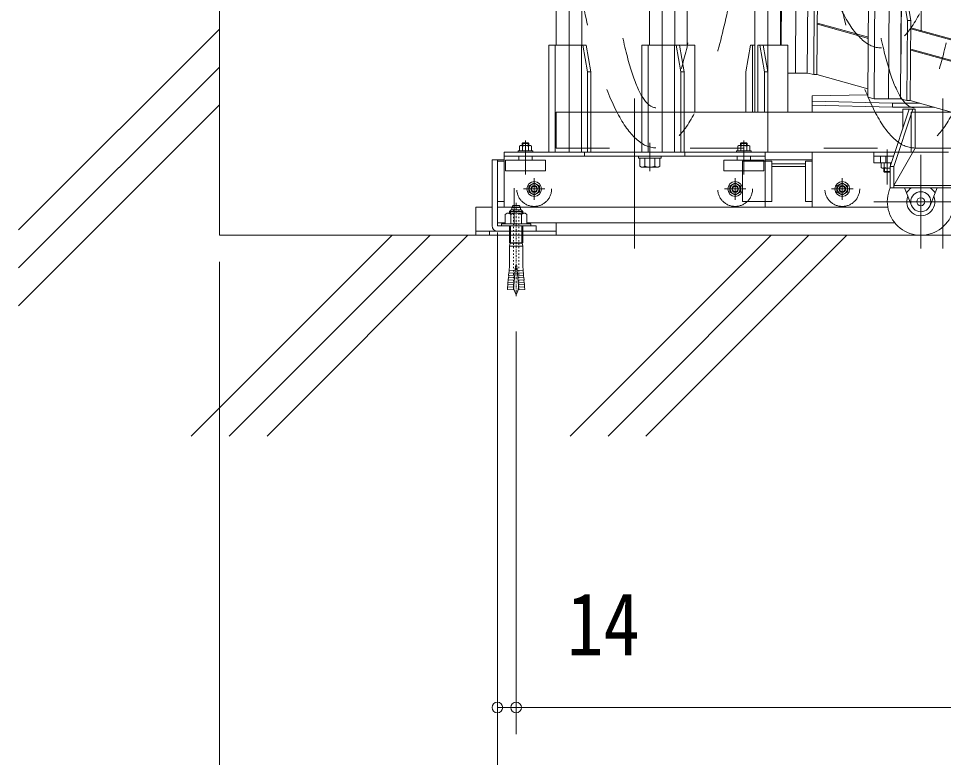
# Model space of a CAD drawing. Units: millimetres, scale not verified. Extents: x -5740 to 5740, y -4020 to 4020.
# Drawn here: x -4949 to -4258, y -2591 to -2039 of the extents above; entities that cross this region are included whole.
import ezdxf
from ezdxf.enums import TextEntityAlignment as Align

# ---------------------------------------------------------------- set-up
doc = ezdxf.new("R2010")
doc.units = ezdxf.units.MM
doc.header["$LTSCALE"] = 10
for name, pattern in [('USER2', [10, 4, -6]), ('USER3', [13, 6, -3, 1, -3]), ('USER4', [24, 12, -5, 2, -5]), ('USER5', [25, 6, -5, 2, -5, 2, -5])]:
    doc.linetypes.add(name, pattern=pattern)
for name, color, linetype, lineweight in [('0-1_0-0SHITUMEI', 4, 'Continuous', 18), ('0-3_2ラック-03BODL', 7, 'Continuous', 18), ('0-5_2ラック-43THIN', 4, 'Continuous', 18), ('0-9_2ラック-Aレル', 7, 'Continuous', 18), ('0-A_2ラック-Bラック前', 2, 'USER5', 18), ('0-B_2ラック-Cラック奥', 7, 'Continuous', 18), ('0-C_2ラック-D自転車前', 2, 'USER5', 18), ('0-D_2ラック-E自転車奥', 6, 'USER5', 18), ('0-E_2ラック-F寸法', 3, 'Continuous', 18)]:
    doc.layers.add(name, color=color, linetype=linetype, lineweight=lineweight)
doc.styles.add('ＭＳ ゴシック', font='')
doc.styles.get('ＭＳ ゴシック').set_extended_font_data('MS Gothic')

# ---------------------------------------------------------------- blocks, each defined once
blk = doc.blocks.new('C-10x60L_3')
at = {"layer": '0-1_0-0SHITUMEI'}
for p, q in [((-374.8, 268), (-342.8, 323.3)), ((-342.8, 323.3), (-54.8, 323.3)), ((-54.8, 440), (-54.8, -440)), ((-54.8, 440), (0, 440)), ((-54.8, -323.3), (-54.8, 323.3)), ((0, -440), (0, 440)), ((-608, -88), (-608, 88)), ((-551.1, -130), (-551.1, 130)), ((-551.1, 130), (-488, 130)), ((-480, 152), (-432, 200)), ((-480, -152), (-480, 152)), ((-480, -122), (-480, 122)), ((-464.5, 167.5), (-374.8, 167.5)), ((-432, -200), (-432, 200)), ((-432, 200), (-374.8, 200)), ((-374.8, -268), (-374.8, 268)), ((-342.8, 161.7), (-54.8, 161.7)), ((0, 200), (507.1, 200)), ((0, 167.5), (507.1, 167.5)), ((507.1, -200), (507.1, 200)), ((520, 177.6), (507.1, 200)), ((507.1, 167.5), (520, 177.6)), ((520, 177.6), (603.6, 200)), ((520, -177.6), (520, 177.6)), ((603.6, -200), (603.6, 200)), ((603.6, 200), (1192.1, 200)), ((1192.1, 200), (1333.7, 212.4)), ((1200, 20), (1917.3, 82.8)), ((1200, -20), (1200, 20)), ((1349.4, 33.1), (1333.7, 212.4)), ((1473.2, 224.6), (1403.5, 218.5)), ((1419.2, 39.2), (1403.5, 218.5)), ((1488.9, 45.3), (1473.2, 224.6)), ((1612.7, 236.8), (1542.9, 230.7)), ((1558.6, 51.4), (1542.9, 230.7)), ((1628.4, 57.5), (1612.7, 236.8)), ((1752.1, 249), (1682.4, 242.9)), ((1698.1, 63.6), (1682.4, 242.9)), ((1767.8, 69.7), (1752.1, 249)), ((1821.9, 255.1), (1901.6, 262.1)), ((1837.6, 75.8), (1821.9, 255.1)), ((1917.3, 82.8), (1901.6, 262.1)), ((-551.1, -130), (-488, -130)), ((-480, -152), (-432, -200)), ((-464.5, -167.5), (-374.8, -167.5)), ((-432, -200), (-374.8, -200)), ((-374.8, -268), (-342.8, -323.3)), ((-342.8, -161.7), (-54.8, -161.7)), ((0, -167.5), (507.1, -167.5)), ((0, -200), (507.1, -200)), ((507.1, -167.5), (520, -177.6)), ((520, -177.6), (507.1, -200)), ((520, -177.6), (603.6, -200)), ((603.6, -200), (1192.1, -200)), ((1192.1, -200), (1333.7, -212.4)), ((1200, -20), (1917.3, -82.8)), ((1349.4, -33.1), (1333.7, -212.4)), ((1419.2, -39.2), (1403.5, -218.5)), ((1473.2, -224.6), (1403.5, -218.5)), ((1488.9, -45.3), (1473.2, -224.6)), ((1558.6, -51.4), (1542.9, -230.7)), ((1612.7, -236.8), (1542.9, -230.7)), ((1628.4, -57.5), (1612.7, -236.8)), ((1698.1, -63.6), (1682.4, -242.9)), ((1752.1, -249), (1682.4, -242.9)), ((1767.8, -69.7), (1752.1, -249)), ((1837.6, -75.8), (1821.9, -255.1)), ((1821.9, -255.1), (1901.6, -262.1)), ((1917.3, -82.8), (1901.6, -262.1)), ((-342.8, -323.3), (-54.8, -323.3)), ((-54.8, -440), (0, -440))]:
    blk.add_line(p, q, dxfattribs=at)
at = {"layer": '0-1_0-0SHITUMEI', "linetype": 'USER3'}
blk.add_line((-688, 0), (2120, 0), dxfattribs=at)
at = {"layer": '0-1_0-0SHITUMEI', "linetype": 'USER2'}
for p, q in [((-472, 80), (1774.7, 80)), ((-472, -80), (1774.7, -80))]:
    blk.add_line(p, q, dxfattribs=at)
at = {"layer": '0-1_0-0SHITUMEI'}
for centre, radius, start, end in [((-499.1, 0), 140, 111.787, 141.055), ((-488, 122), 8, 0, 90), ((-472, 88), 8, 180, 270), ((50.3, 0), 425.1, 157.649, 202.351), ((-256.5, 242.5), 118.2, 180.014, 223.119), ((1360.4, 308.8), 100, 254.513, 295.487), ((1499.9, 321), 100, 254.513, 295.487), ((1639.4, 333.2), 100, 254.513, 295.487), ((1778.8, 345.4), 100, 254.513, 295.487), ((1774.7, -400), 480, 56.443, 82.426), ((-499.1, 0), 140, 218.945, 248.213), ((-488, -122), 8, 270, 0), ((-472, -88), 8, 90, 180), ((-256.5, -242.5), 118.2, 136.881, 179.986), ((1360.4, -308.8), 100, 64.513, 105.487), ((1499.9, -321), 100, 64.513, 105.487), ((1639.4, -333.2), 100, 64.513, 105.487), ((1778.8, -345.4), 100, 64.513, 105.487), ((1774.7, 400), 480, 277.574, 303.557)]:
    blk.add_arc(centre, radius, start, end, dxfattribs=at)
at = {"layer": '0-1_0-0SHITUMEI', "linetype": 'USER2'}
for centre, start, end in [((1774.7, -400), 82.426, 90), ((1774.7, 400), 270, 277.574)]:
    blk.add_arc(centre, 480, start, end, dxfattribs=at)
blk = doc.blocks.new('CCS-CYC-L-FRT_6')
at = {"layer": '0-C_2ラック-D自転車前'}
for centre, major_axis, ratio in [((15.9, 395.2), (0, -330), 0.22373), ((208.65, 395.2), (0, -330), 0.22373), ((15.9, 395.2), (0, -300), 0.146103), ((208.65, 395.2), (0, -300), 0.146103)]:
    blk.add_ellipse(centre, major_axis=major_axis, ratio=ratio, dxfattribs=at)
blk = doc.blocks.new('CCS-RACK-L-FRT_7')
at = {"layer": '0-B_2ラック-Cラック奥'}
for p, q in [((-39.48, 185), (-39.48, 142)), ((39.31, 185), (39.31, 142)), ((11.04, 142), (11.04, 175)), ((30.04, 175), (30.04, 142)), ((89.83, 92), (89.83, 175)), ((108.83, 142), (108.83, 175)), ((-59.44, 62), (-59.44, 142)), ((-39.74, 142), (-39.74, 62)), ((10.08, 62), (10.08, 142)), ((29.78, 142), (29.78, 62)), ((88.06, 142), (88.06, 92)), ((-35.14, 122), (-32.68, 122)), ((36.84, 122), (36.84, 62)), ((99.38, 122), (99.38, 92)), ((5.4, 92), (-32.68, 92)), ((200.09, 92), (36.84, 92)), ((263.52, 92), (209.35, 92)), ((-84, 68.5), (-84, 67)), ((-83.8, 63), (-83.8, 66.55)), ((-79.2, 66.55), (-79.2, 63)), ((-79, 67), (-79, 68.5)), ((-76, 63), (-76, 62)), ((79, 68.5), (79, 67)), ((79.2, 63), (79.2, 66.55)), ((83.8, 66.55), (83.8, 63)), ((84, 68.5), (84, 67)), ((97.5, 59), (-97.5, 59)), ((-97.5, 59), (97.5, 59)), ((-37.5, 62), (-37.5, 59)), ((7.53, 57.4), (7.53, 51.6)), ((15.04, 57.4), (15.04, 51.6)), ((37.5, 62), (37.5, 59)), ((97.5, 62), (97.5, 55.23)), ((178.61, 59), (193.32, 59)), ((183.44, 54), (183.44, 59)), ((187.5, 59), (187.5, 54)), ((186.31, 54), (186.31, 50.45)), ((190.73, 51.19), (193.55, 51.19)), ((190.91, 51.74), (190.91, 54)), ((186.11, 47.5), (190.73, 47.5)), ((201.43, 35.35), (206.64, 22.23)), ((220.58, 22.23), (225.8, 35.35))]:
    blk.add_line(p, q, dxfattribs=at)
at = {"layer": '0-B_2ラック-Cラック奥', "color": 3, "linetype": 'USER4'}
for p, q in [((20.54, 175), (20.54, 62)), ((99.33, 175), (99.33, 62)), ((0, 102), (0, -10)), ((-81.5, 45.3), (-81.5, 70.61)), ((81.5, 70.61), (81.5, 45.3)), ((11.29, 47.9), (11.29, 69)), ((188.61, 37.9), (188.61, 64)), ((213.61, 60), (213.61, -10)), ((-75, 26.5), (-75, 42.5)), ((75, 42.5), (75, 26.5)), ((-90, 8), (-90, 35)), ((-83, 34.5), (-67, 34.5)), ((83, 34.5), (67, 34.5)), ((178.61, 25), (248.61, 25))]:
    blk.add_line(p, q, dxfattribs=at)
at = {"layer": '0-B_2ラック-Cラック奥', "color": 3, "linetype": 'USER2'}
for p, q in [((36.84, 92), (5.4, 92)), ((-86.5, 59), (-86.5, 56)), ((-76.5, 59), (-76.5, 56)), ((76.5, 56), (76.5, 59)), ((86.5, 56), (86.5, 59)), ((97.5, 55.23), (97.5, 25.23))]:
    blk.add_line(p, q, dxfattribs=at)
at = {"layer": '0-B_2ラック-Cラック奥', "color": 4}
for p, q in [((-83.6, 67), (-83.6, 68.9)), ((-79.4, 68.9), (-79.4, 67)), ((79.4, 67), (79.4, 68.9)), ((83.6, 67), (83.6, 68.9))]:
    blk.add_line(p, q, dxfattribs=at)
at = {"layer": '0-B_2ラック-Cラック奥', "color": 3}
for p, q in [((186.51, 50), (186.51, 47.1)), ((190.71, 47.1), (190.71, 50))]:
    blk.add_line(p, q, dxfattribs=at)
at = {"layer": '0-B_2ラック-Cラック奥', "color": 3, "linetype": 'USER4'}
blk.add_lwpolyline([(-48.98, 62), (-48.98, 265.25), (-68.51, 699.96)], dxfattribs=at)
at = {"layer": '0-B_2ラック-Cラック奥'}
for points in [[(-58.48, 142), (-58.48, 265.04), (-76.57, 667.86)], [(-32.68, 62), (-32.68, 122), (-36.15, 142), (-64.13, 142), (-64.13, 62)], [(-35.14, 62), (-35.14, 122), (-38.61, 142)], [(5.4, 62), (5.4, 142), (44.95, 142), (44.95, 92)], [(34.38, 62), (34.38, 122), (30.91, 142)], [(33.37, 142), (36.84, 122), (34.38, 122)], [(83.03, 92), (83.03, 122), (86.5, 142), (89.83, 142)], [(114.47, 92), (114.47, 142), (91.88, 142), (91.88, 92)], [(96.92, 92), (96.92, 122), (93.45, 142)], [(95.91, 142), (99.38, 122), (96.92, 122)], [(266.6, 94), (293.21, 51.19), (295.5, 51.19), (295.5, 35.35), (190.73, 35.35), (190.73, 51.19), (204.89, 94)], [(207.71, 94), (193.55, 51.19), (193.55, 35.35)], [(209.35, 65), (209.35, 94), (200.09, 94), (200.09, 79.48)], [(-76, 63), (-87, 63), (-87, 62)], [(87, 62), (87, 63), (76, 63), (76, 62)], [(97.5, 25.23), (97.5, 21), (-97.5, 21), (-97.5, 62), (194.31, 62)], [(19.79, 59), (19.79, 57.4), (2.79, 57.4), (2.79, 59)], [(3.78, 57.4), (3.78, 51.6), (4.99, 50.9), (17.59, 50.9), (18.79, 51.6), (18.79, 57.4)], [(191.66, 54), (178.61, 54), (178.61, 62)], [(-97.5, 55.23), (-102.5, 55.23), (-102.5, 25.23), (-97.5, 25.23)], [(190.73, 50), (184.79, 50), (184.01, 50.45), (184.01, 54)], [(186.11, 50), (186.11, 47.5), (186.61, 47), (190.61, 47), (190.73, 47.12)]]:
    blk.add_lwpolyline(points, dxfattribs=at)
at = {"layer": '0-B_2ラック-Cラック奥', "color": 3, "linetype": 'USER2'}
for points in [[(-32.68, 92), (-58.69, 92), (-58.69, 65), (209.35, 65)], [(194.31, 62), (266.47, 62), (266.47, 92), (263.52, 92)], [(209.35, 92), (206.4, 92), (206.4, 62)]]:
    blk.add_lwpolyline(points, dxfattribs=at)
at = {"layer": '0-B_2ラック-Cラック奥'}
for points in [[(-76.9, 63), (-86.1, 63), (-86.1, 66.55), (-85.32, 67), (-77.68, 67), (-76.9, 66.55)], [(-79.5, 69), (-79, 68.5), (-84, 68.5), (-83.5, 69)], [(76.9, 63), (76.9, 66.55), (77.68, 67), (85.32, 67), (86.1, 66.55), (86.1, 63)], [(79.5, 69), (79, 68.5), (84, 68.5), (83.5, 69)], [(209.35, 65), (193.55, 36.99), (293.21, 36.99), (263.52, 65)], [(102.5, 55.23), (102.5, 25.23), (80.5, 25.23), (80.5, 55.23)], [(-71, 32.19), (-71, 36.81), (-75, 39.12), (-79, 36.81), (-79, 32.19), (-75, 29.88)], [(75, 29.88), (79, 32.19), (79, 36.81), (75, 39.12), (71, 36.81), (71, 32.19)]]:
    blk.add_lwpolyline(points, close=True, dxfattribs=at)
at = {"layer": '0-B_2ラック-Cラック奥', "color": 3, "linetype": 'USER2'}
for points in [[(-66.5, 56), (-96.5, 56), (-96.5, 48), (-66.5, 48)], [(96.5, 56), (66.5, 56), (66.5, 48), (96.5, 48)]]:
    blk.add_lwpolyline(points, close=True, dxfattribs=at)
for centre in [(-75, 34.5), (75, 34.5)]:
    blk.add_circle(centre, 13, dxfattribs=at)
at = {"layer": '0-B_2ラック-Cラック奥'}
for centre, radius in [((-75, 34.5), 5.5), ((-75, 34.5), 3.82), ((-75, 34.5), 2.1), ((75, 34.5), 5.5), ((75, 34.5), 3.82), ((75, 34.5), 2.1), ((213.61, 25), 7.5), ((213.61, 25), 3)]:
    blk.add_circle(centre, radius, dxfattribs=at)
at = {"layer": '0-B_2ラック-Cラック奥', "color": 3}
for centre in [(-75, 34.5), (75, 34.5)]:
    blk.add_circle(centre, 2.5, dxfattribs=at)
at = {"layer": '0-B_2ラック-Cラック奥'}
for centre, radius, start, end in [((-84.95, 64.86), 2.04, 55.71208, 115.73012), ((-81.5, 59.27), 7.63, 72.4633, 107.5367), ((-78.05, 64.86), 2.04, 64.26988, 124.28792), ((78.05, 64.86), 2.04, 55.71208, 115.73012), ((81.5, 59.27), 7.63, 72.4633, 107.5367), ((84.95, 64.86), 2.04, 64.26988, 124.28792), ((5.66, 53.78), 2.88, 270, 310.72682), ((11.29, 61.36), 10.46, 248.97459, 291.02541), ((16.92, 53.78), 2.88, 229.27318, 270), ((185.16, 52.14), 2.04, 244.26988, 304.28792), ((188.61, 57.73), 7.63, 252.4633, 286.11698), ((213.61, 25), 25, 155.5351, 24.4649), ((213.61, 25), 12.5, 124.07841, 148.55406), ((213.61, 25), 12.5, 31.44594, 55.92159), ((213.61, 25), 10.5, 157.26885, 22.73115)]:
    blk.add_arc(centre, radius, start, end, dxfattribs=at)
blk = doc.blocks.new('CCS-RACK-H-FRT1_12')
at = {"layer": '0-B_2ラック-Cラック奥', "color": 3, "linetype": 'USER4'}
for p, q in [((-110.05, 121.06), (-108.52, 322.72)), ((-31.26, 121.06), (-29.73, 322.72)), ((-39.65, 219.26), (-40.54, 101.76)), ((0, -10), (0, 102)), ((-75, 42.5), (-75, 26.5)), ((-83, 34.5), (-67, 34.5))]:
    blk.add_line(p, q, dxfattribs=at)
at = {"layer": '0-B_2ラック-Cラック奥'}
for p, q in [((-120.2, 200.86), (-120.65, 142)), ((-100.5, 200.86), (-101.11, 121.06)), ((-15.81, 200.86), (-16.17, 152.96)), ((-95.9, 179.72), (-96.36, 119.9)), ((-55.38, 182.73), (-55.99, 102.97)), ((-31, 181.55), (-31.6, 101.76)), ((-26.39, 160.42), (-26.85, 100.6)), ((-93.61, 157.57), (-55.38, 146.96)), ((-93.6, 158.39), (-55.38, 147.78)), ((-23.93, 154.96), (198.27, 93.71)), ((-23.93, 154.14), (198.2, 92.91)), ((-23.93, 139.04), (138.73, 93.87)), ((-23.93, 138.22), (138.66, 93.07)), ((-115.53, 121.06), (-101.11, 121.06)), ((-96.36, 119.9), (-100.96, 121.06)), ((-93.89, 119.9), (-96.36, 119.9)), ((-93.89, 119.9), (-55.94, 109.36)), ((-97.5, 103.96), (-55.97, 104.77)), ((-97.5, 103.96), (-97.5, 92)), ((-37.5, 98.59), (-97.5, 100.04)), ((-37.5, 95.59), (-97.5, 97.04)), ((-55.99, 102.97), (-51.15, 101.76)), ((-51.3, 101.76), (-31.6, 101.76)), ((-37.5, 98.59), (-37.5, 95.59)), ((-17.15, 98.59), (-37.5, 98.59)), ((-26.85, 100.6), (-31.45, 101.76)), ((-24.39, 100.6), (-26.85, 100.6)), ((-24.39, 100.6), (6.58, 92)), ((-6.35, 95.59), (-37.5, 95.59)), ((-97.5, 62), (-97.5, 21)), ((-102.5, 55.23), (-102.5, 25.23)), ((-97.5, 55.23), (-102.5, 55.23)), ((-97.5, 25.23), (-102.5, 25.23)), ((-41.06, 21), (-97.5, 21))]:
    blk.add_line(p, q, dxfattribs=at)
for points in [[(-95.9, 179.72), (-93.44, 179.72), (-93.89, 119.9)], [(-55.38, 182.73), (-50.69, 181.55), (-51.3, 101.76)], [(-23.93, 160.42), (-27.41, 181.27), (-29.87, 181.27), (-26.39, 160.42)], [(-26.39, 160.42), (-23.93, 160.42), (-24.39, 100.6)]]:
    blk.add_lwpolyline(points, dxfattribs=at)
blk.add_lwpolyline([(-71, 32.19), (-71, 36.81), (-75, 39.12), (-79, 36.81), (-79, 32.19), (-75, 29.88)], close=True, dxfattribs=at)
at = {"layer": '0-B_2ラック-Cラック奥', "color": 3, "linetype": 'USER2'}
blk.add_circle((-75, 34.5), 13, dxfattribs=at)
at = {"layer": '0-B_2ラック-Cラック奥'}
for radius in [5.5, 3.82, 2.1]:
    blk.add_circle((-75, 34.5), radius, dxfattribs=at)
at = {"layer": '0-B_2ラック-Cラック奥', "color": 3}
blk.add_circle((-75, 34.5), 2.5, dxfattribs=at)
blk = doc.blocks.new('CCS-CYC-H-FRT_5')
at = {"layer": '0-D_2ラック-E自転車奥'}
blk.add_ellipse((-45.81, 469.83), major_axis=(0, -330), ratio=0.22373, dxfattribs=at)

msp = doc.modelspace()

# ---------------------------------------------------------------- linework, layer by layer
at = {"layer": '0-3_2ラック-03BODL'}
for p, q in [((-4798.7, -2200.95), (-4798.7, -245.76)), ((-1423.7, -2200.95), (-4798.7, -2200.95))]:
    msp.add_line(p, q, dxfattribs=at)
at = {"layer": '0-5_2ラック-43THIN'}
for p, q in [((-4948.7, -2197.08), (-4798.7, -2047.08)), ((-4948.7, -2225.37), (-4798.7, -2075.37)), ((-4948.7, -2253.65), (-4798.7, -2103.65)), ((-4819.72, -2350.95), (-4669.72, -2200.95)), ((-4791.44, -2350.95), (-4641.44, -2200.95)), ((-4763.15, -2350.95), (-4613.15, -2200.95)), ((-4536.88, -2350.95), (-4386.88, -2200.95)), ((-4508.59, -2350.95), (-4358.59, -2200.95)), ((-4480.31, -2350.95), (-4330.31, -2200.95))]:
    msp.add_line(p, q, dxfattribs=at)
at = {"layer": '0-9_2ラック-Aレル'}
for p, q in [((-4595.2, -2193.95), (-4595.2, -2144.62)), ((-4586.2, -2144.62), (-4595.2, -2144.62)), ((-4591.2, -2144.62), (-4591.2, -2193.95)), ((-4356.2, -2144.62), (-4391.2, -2144.62)), ((-4361.2, -2147.62), (-4386.2, -2147.62)), ((-4361.2, -2149.62), (-4386.2, -2149.62)), ((-4607.19, -2180.12), (-4607.19, -2200.95)), ((-4595.2, -2180.12), (-4607.19, -2180.12)), ((-4580.42, -2180.12), (-4591.2, -2180.12)), ((-4299.73, -2180.12), (-4573.97, -2180.12)), ((-4585.28, -2191.62), (-4591.2, -2191.62)), ((-4562.2, -2193.95), (-4591.2, -2193.95)), ((-4294.56, -2191.62), (-4569.11, -2191.62)), ((-4562.2, -2193.95), (-4562.2, -2197.95)), ((-4547.19, -2191.62), (-4547.19, -2200.95)), ((-4607.19, -2197.95), (-4547.19, -2197.95)), ((-4547.19, -2200.95), (-4607.19, -2200.95)), ((-4597.19, -2197.95), (-4597.19, -2200.95))]:
    msp.add_line(p, q, dxfattribs=at)
msp.add_arc((-4591.2, -2193.95), 4, 180, 270, dxfattribs=at)
at = {"layer": '0-E_2ラック-F寸法'}
for p, q in [((-4591.2, -2713.71), (-4591.2, -2198.95)), ((-4798.7, -2853.71), (-4798.7, -2220.95)), ((-4577.2, -2573.71), (-4577.2, -2272.95)), ((-4591.2, -2553.71), (-4577.2, -2553.71)), ((-4577.2, -2553.71), (-3091.2, -2553.71))]:
    msp.add_line(p, q, dxfattribs=at)
for centre, start, end in [((-4591.2, -2553.71), 0, 180), ((-4591.2, -2553.71), 180, 0), ((-4577.2, -2553.71), 0, 180), ((-4577.2, -2553.71), 180, 0)]:
    msp.add_arc(centre, 4, start, end, dxfattribs=at)

# ---------------------------------------------------------------- block references
at = {"layer": '0-9_2ラック-Aレル', "xscale": 0.025, "yscale": 0.025, "rotation": 270}
msp.add_blockref('C-10x60L_3', (-4577.2, -2193.95), dxfattribs=at)
at = {"layer": '0-A_2ラック-Bラック前'}
msp.add_blockref('CCS-RACK-H-FRT1_12', (-4258.7, -2200.95), dxfattribs=at)
at = {"layer": '0-B_2ラック-Cラック奥'}
msp.add_blockref('CCS-RACK-L-FRT_7', (-4488.7, -2200.95), dxfattribs=at)
at = {"layer": '0-C_2ラック-D自転車前'}
msp.add_blockref('CCS-CYC-L-FRT_6', (-4488.7, -2200.95), dxfattribs=at)
at = {"layer": '0-D_2ラック-E自転車奥'}
msp.add_blockref('CCS-CYC-H-FRT_5', (-4258.7, -2200.95), dxfattribs=at)

# ---------------------------------------------------------------- texts
at = {"layer": '0-E_2ラック-F寸法', "color": 7, "style": 'ＭＳ ゴシック', "width": 0.85}
msp.add_text('14', height=46.89, dxfattribs=at).set_placement((-4539.17, -2528.91), align=Align.BOTTOM_LEFT)

doc.saveas('drawing.dxf')
